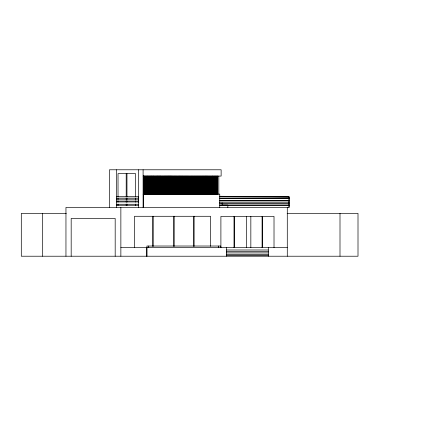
<?xml version="1.0" encoding="UTF-8"?>
<svg xmlns="http://www.w3.org/2000/svg" width="426" height="426" viewBox="0 0 426 426"><rect width="100%" height="100%" fill="white"/><g stroke="black" fill="none" stroke-linecap="round" stroke-linejoin="round"><path stroke-width="0.64" d="M143.099 176.066L221.131 176.066L221.131 169.782L109.471 169.782L109.471 207.435M143.099 194.134L219.747 194.134L219.747 207.435M116.404 196.466L138.642 196.466M219.369 196.801L289.094 196.801L289.094 207.398L65.955 207.435L65.955 256.218M116.404 198.117L138.642 198.117M219.747 198.234L289.094 198.234M219.747 198.644L289.094 198.644M116.404 199.187L138.642 199.187M219.747 200.492L289.094 200.492M219.747 200.955L289.094 200.955M116.404 201.088L138.642 201.088M116.404 201.951L138.668 201.951M219.465 202.787L289.094 202.781M219.747 203.33L289.094 203.33M116.404 204.262L138.668 204.262M219.747 204.981L289.094 204.981M116.404 205.273L138.684 205.273M219.747 205.524L289.094 205.524M66.355 213.405L21.3 213.405L21.3 256.218L358.005 256.218L358.005 213.405L287.167 213.405M120.862 247.66L287.284 247.66M226.435 249.998L268.305 249.998M226.435 251.654L268.305 251.654M226.435 252.922L268.305 252.922M226.435 254.365L268.305 254.365M226.435 255.446L268.305 255.446M219.747 196.727L289.094 197.126M219.747 196.274L288.588 196.801M340.001 213.405L340.001 256.218M288.998 196.801L288.998 207.398M287.284 207.398L287.284 256.218M274.014 247.66L274.014 216.408L220.897 216.408L220.897 247.66M268.305 247.66L268.305 256.218M262.624 216.408L262.624 247.66M262.086 216.408L262.086 247.66M250.839 216.408L250.839 247.66M246.409 216.408L246.409 247.66M234.588 216.408L234.588 247.66M234.012 216.408L234.012 247.66M227.846 207.398L227.846 205.092L222.111 205.092L222.111 202.787M226.435 247.66L226.435 256.218M220.796 247.66L220.796 246.026L146.911 246.026L146.911 256.218M218.804 176.066L218.804 194.341M218.634 246.026L218.634 247.66M217.638 176.066L217.638 194.315M217.351 176.066L217.351 194.134M216.951 176.066L216.951 194.315M216.664 176.066L216.664 194.315M215.977 176.066L215.977 194.315M215.689 176.066L215.689 194.315M215.05 176.066L215.05 194.315M214.757 176.066L214.757 194.315M214.081 176.066L214.081 194.315M213.788 176.066L213.788 194.315M213.043 176.066L213.043 194.315M212.755 176.066L212.755 194.315M212.191 176.066L212.191 194.315M211.903 176.066L211.903 194.315M211.136 176.066L211.136 194.315M210.849 176.066L210.849 194.315M210.566 246.356L210.566 216.286L134.504 216.286L134.504 247.66M210.093 176.066L210.093 194.315M209.805 176.066L209.805 194.315M209.065 176.066L209.065 194.315M208.777 176.066L208.777 194.315M208.037 176.066L208.037 194.315M207.744 176.066L207.744 194.315M207.1 176.066L207.1 194.315M206.812 176.066L206.812 194.315M206.179 176.066L206.179 194.315M205.886 176.066L205.886 194.315M205.305 176.066L205.305 194.315M205.018 176.066L205.018 194.315M204.352 176.066L204.352 194.315M204.059 176.066L204.059 194.315M203.42 176.066L203.42 194.315M203.127 176.066L203.127 194.315M202.504 176.066L202.504 194.315M202.212 176.066L202.212 194.315M201.493 176.066L201.493 194.315M201.205 176.066L201.205 194.315M200.555 176.066L200.555 194.315M200.263 176.066L200.263 194.315M199.522 176.066L199.522 194.315M199.235 176.066L199.235 194.315M198.532 176.066L198.532 194.315M198.244 176.066L198.244 194.315M197.584 176.066L197.584 194.315M197.297 176.066L197.297 194.315M196.626 176.066L196.626 194.315M196.333 176.066L196.333 194.315M195.491 176.066L195.491 194.315M195.199 176.066L195.199 194.315M194.506 176.066L194.506 194.315M194.219 176.066L194.219 194.315M194.118 216.286L194.118 246.356M193.537 216.286L193.537 246.356M193.425 176.066L193.425 194.315M193.138 176.066L193.138 194.315M192.445 176.066L192.445 194.315M192.158 176.066L192.158 194.315M191.482 176.066L191.482 194.315M191.194 176.066L191.194 194.315M190.422 176.066L190.422 194.315M190.134 176.066L190.134 194.315M189.314 176.066L189.314 194.315M189.027 176.066L189.027 194.315M188.319 176.066L188.319 194.315M188.026 176.066L188.026 194.315M187.371 176.066L187.371 194.315M187.083 176.066L187.083 194.315M186.444 176.066L186.444 194.315M186.157 176.066L186.157 194.315M185.571 176.066L185.571 194.315M185.283 176.066L185.283 194.315M184.73 176.066L184.73 194.315M184.442 176.066L184.442 194.315M183.814 176.066L183.814 194.315M183.526 176.066L183.526 194.315M182.791 176.066L182.791 194.315M182.504 176.066L182.504 194.315M181.945 176.066L181.945 194.315M181.652 176.066L181.652 194.315M181.034 176.066L181.034 194.315M180.746 176.066L180.746 194.315M180.118 176.066L180.118 194.315M179.825 176.066L179.825 194.315M179.213 176.066L179.213 194.315M178.92 176.066L178.92 194.315M178.27 176.066L178.27 194.315M177.977 176.066L177.977 194.315M177.243 176.066L177.243 194.315M176.95 176.066L176.95 194.315M176.3 176.066L176.3 194.315M176.007 176.066L176.007 194.315M175.395 176.066L175.395 194.315M175.107 176.066L175.107 194.315M174.585 176.066L174.585 194.315M174.293 176.066L174.293 194.315M174.197 216.286L174.197 246.356M173.664 216.286L173.664 246.356M173.627 176.066L173.627 194.315M173.339 176.066L173.339 194.315M172.796 176.066L172.796 194.315M172.509 176.066L172.509 194.315M171.928 176.066L171.928 194.315M171.635 176.066L171.635 194.315M171.13 176.066L171.13 194.315M170.842 176.066L170.842 194.315M170.427 176.066L170.427 194.315M170.134 176.066L170.134 194.315M169.681 176.066L169.681 194.315M169.394 176.066L169.394 194.315M168.989 176.066L168.989 194.315M168.696 176.066L168.696 194.315M168.206 176.066L168.206 194.315M167.919 176.066L167.919 194.315M167.439 176.066L167.439 194.315M167.146 176.066L167.146 194.315M166.678 176.066L166.678 194.315M166.39 176.066L166.39 194.315M165.932 176.066L165.932 194.315M165.639 176.066L165.639 194.315M165.123 176.066L165.123 194.315M164.835 176.066L164.835 194.315M164.25 176.066L164.25 194.315M163.957 176.066L163.957 194.315M163.339 176.066L163.339 194.315M163.051 176.066L163.051 194.315M162.492 176.066L162.492 194.315M162.205 176.066L162.205 194.315M161.662 176.066L161.662 194.315M161.369 176.066L161.369 194.315M160.852 176.066L160.852 194.315M160.559 176.066L160.559 194.315M160.165 176.066L160.165 194.315M159.878 176.066L159.878 194.315M159.42 176.066L159.42 194.315M159.132 176.066L159.132 194.315M158.706 176.066L158.706 194.315M158.419 176.066L158.419 194.315M157.966 176.066L157.966 194.315M157.673 176.066L157.673 194.315M157.242 176.066L157.242 194.315M156.949 176.066L156.949 194.315M156.47 176.066L156.47 194.315M156.182 176.066L156.182 194.315M155.676 176.066L155.676 194.315M155.389 176.066L155.389 194.315M154.883 176.066L154.883 194.315M154.595 176.066L154.595 194.315M154.031 176.066L154.031 194.315M153.738 176.066L153.738 194.315M153.312 176.066L153.312 194.315M153.232 216.286L153.232 246.356M153.019 176.066L153.019 194.315M152.668 216.286L152.668 246.356M152.604 176.066L152.604 194.315M152.311 176.066L152.311 194.315M151.81 176.066L151.81 194.315M151.518 176.066L151.518 194.315M151.145 176.066L151.145 194.315M150.857 176.066L150.857 194.315M150.335 176.066L150.335 194.315M150.043 176.066L150.043 194.315M149.553 176.066L149.553 194.315M149.26 176.066L149.26 194.315M148.786 176.066L148.786 194.315M148.733 246.026L148.733 247.66M148.498 176.066L148.498 194.315M147.987 176.066L147.987 194.315M147.694 176.066L147.694 194.315M147.268 176.066L147.268 194.315M146.975 176.066L146.975 194.315M146.794 247.66L146.794 256.218M146.507 176.066L146.507 194.315M146.214 176.066L146.214 194.315M145.772 176.066L145.772 194.315M145.479 176.066L145.479 194.315M144.952 176.066L144.952 194.315M144.659 176.066L144.659 194.315M144.201 176.066L144.201 194.315M143.908 176.066L143.908 194.315M143.392 176.066L143.392 194.134M143.381 175.853L143.381 207.435M143.099 169.782L143.099 207.435M138.674 169.782L138.684 207.435M138.471 196.466L138.471 201.951M138.471 204.262L138.471 205.273M135.564 196.828L135.564 173.622L118.023 173.622L118.023 196.828M135.564 198.154L135.564 199.48M135.564 200.806L135.564 202.132M135.564 204.118L135.564 205.444M126.969 173.622L126.969 196.828M126.969 198.154L126.969 199.48M126.969 200.806L126.969 202.132M126.969 204.118L126.969 205.444M126.197 173.622L126.197 196.828M126.197 198.154L126.197 199.48M126.197 200.806L126.197 202.132M126.197 204.118L126.197 205.444M120.862 207.435L120.862 256.218M118.023 198.154L118.023 199.48M118.023 200.806L118.023 202.132M118.023 204.118L118.023 205.444M116.404 169.782L116.404 207.435M115.185 256.218L115.185 218.453L71.179 218.453L71.179 256.218M42.685 213.405L42.685 256.218"/></g></svg>
